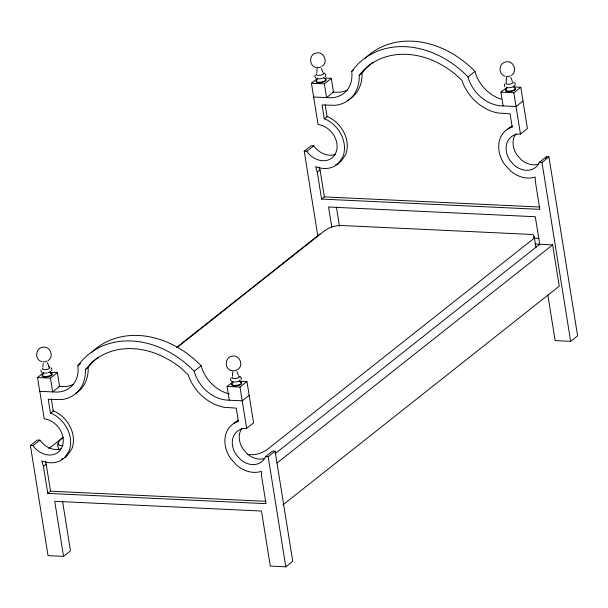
<?xml version="1.0" encoding="UTF-8"?>
<svg xmlns="http://www.w3.org/2000/svg" width="608" height="608" viewBox="0 0 608 608"><rect width="100%" height="100%" fill="white"/><g stroke="black" fill="none" stroke-linecap="round" stroke-linejoin="round"><path stroke-width="0.91" d="M43.183 363.326L42.864 367.034M58.839 449.251C56.096 443.962 58.968 440.23 63.247 437.608M177.065 347.518L324.345 230.934L329.065 228.038L333.169 226.404L339.249 225.401L531.073 234.422C535.732 234.088 534.006 239.415 531.096 240.662L267.763 449.092C261.972 453.538 254.44 455.635 247.19 454.366M232.438 375.949L232.735 371.617M316.798 72.74L317.095 68.408M506.145 82.255L506.563 77.322M40.994 369.96L41.017 371.29L41.823 372.408M51.634 370.584L51.885 369.185L50.943 367.635M504.534 84.071L504.283 85.47L504.891 86.731M315.286 74.792L314.815 76.555L315.757 78.113M325.341 76.661L325.812 74.89L324.345 72.998M230.926 378.001L230.455 379.772L231.929 381.664M240.981 379.871L241.452 378.1L239.985 376.208M85.348 369.656L90.03 364.177A81.67 65.504 51.6 0 1 181.366 368.471L188.146 374.718L188.716 376.466A41.868 33.584 51.6 0 0 224.458 407.314L236.261 408.135L238.42 421.595L237.363 421.747A27.9 22.374 51.6 0 0 230.386 458.174L236.816 465.34A27.9 22.374 51.6 0 0 261.334 471.337L261.653 476.558L265.985 503.652L47.758 493.392L43.434 466.359L41.808 460.917A27.915 22.39 51.6 0 0 64.592 457.672L68.947 451.28A27.915 22.39 51.6 0 0 51.84 413.562L50.449 413.159L48.23 399.296L61.005 399.616A39.079 31.35 51.6 0 0 85.439 370.986L85.348 369.656L88.13 367.46L92.811 361.973A81.67 65.504 51.6 0 1 98.359 357.215M359.176 75.362L363.858 69.874A81.67 65.504 51.6 0 1 455.194 74.168L461.974 80.416L462.544 82.171A41.868 33.584 51.6 0 0 498.286 113.012L510.089 113.833L512.248 127.292L511.191 127.444A27.9 22.374 51.6 0 0 504.214 163.871L510.644 171.038A27.9 22.374 51.6 0 0 535.162 177.034L535.481 182.263L539.813 209.35L321.586 199.09L317.262 172.056L315.636 166.615A27.915 22.39 51.6 0 0 338.42 163.37L342.775 156.978A27.915 22.39 51.6 0 0 325.668 119.259L324.277 118.856L322.058 104.994L334.833 105.321A39.079 31.35 51.6 0 0 359.267 76.684L359.176 75.362L361.958 73.158L366.639 67.67A81.67 65.504 51.6 0 1 372.924 62.381M514.353 86.055L515.295 84.254L514.68 82.536M322.02 66.348C328.692 62.206 323.707 50.95 316.221 53.033C308.758 54.302 308.735 66.226 316.274 67.488M48.085 360.643C54.515 356.653 50.152 345.716 42.78 347.229C35.332 347.989 34.382 359.746 41.739 361.608M511.488 75.263C517.917 71.265 513.555 60.329 506.183 61.841C498.727 62.609 497.777 74.358 505.142 76.22M317.885 236.482L304.228 151.217L306.812 151.339A19.532 15.664 51.6 0 0 335.882 152.707L335.874 152.699A19.547 15.679 51.6 0 0 318.06 124.541L311.448 83.243L317.004 78.842M324.368 83.851L331.322 78.348L333.526 92.112L326.58 97.614L324.368 83.851L311.448 83.243M313.652 97.006L329.316 97.744A30.818 24.723 51.6 0 0 351.728 71.47L353.818 69.821M324.277 118.856L327.058 116.652L328.449 117.063A27.915 22.39 51.6 0 1 345.557 154.782L341.202 161.173A27.915 22.39 51.6 0 1 335.494 164.852M304.228 151.217L311.174 145.715L313.758 145.836A19.532 15.664 51.6 0 0 335.244 154.432M306.812 151.339L313.758 145.836M80.682 363.576L77.9 365.773A30.818 24.723 51.6 0 1 55.488 392.046L39.725 391.301L37.521 377.538L43.768 372.59M50.441 378.146L57.388 372.643L59.592 386.414L52.645 391.909L50.441 378.146L37.521 377.538M317.262 172.056L320.036 169.86L319.223 167.132M351.728 71.47A89.938 72.139 51.6 0 1 468.023 76.942L474.97 71.44A33.615 26.957 51.6 0 0 501.288 99.104M50.449 413.159L53.23 410.955L54.621 411.358A27.915 22.39 51.6 0 1 71.729 449.084L67.374 455.468A27.915 22.39 51.6 0 1 64.714 457.573M321.586 199.09L324.368 196.886L539.752 207.016M62.571 501.41L70.498 550.878L63.544 556.373L48.04 555.644L30.4 445.512L37.346 440.017L39.93 440.139A19.532 15.664 51.6 0 0 61.416 448.734M30.4 445.512L32.984 445.634L39.93 440.139M48.822 448.613L62.943 437.433M176.632 347.449L320.044 233.936M503.12 105.914L500.916 92.15L506.479 87.75M500.916 92.15L513.844 92.758L520.79 87.256L527.402 128.554L520.456 134.056A19.524 15.664 51.6 0 0 509.96 160.36L514.459 165.376A19.524 15.664 51.6 0 0 539.402 162.275L541.986 162.397L548.933 156.894L577.6 335.859L570.654 341.354L555.142 340.624L547.823 294.895M43.434 466.359L46.208 464.155L45.395 461.434M522.994 101.027L516.048 106.522L501.509 105.838A33.615 26.957 51.6 0 1 468.023 76.942M77.9 365.773A89.938 72.139 51.6 0 1 194.195 371.245L201.142 365.742A33.615 26.957 51.6 0 0 229.254 393.878M47.758 493.392L50.54 491.188L265.924 501.319M229.292 400.216L227.088 386.452L233.343 381.505M227.088 386.452L240.016 387.06L246.962 381.558L253.574 422.856L246.628 428.359A19.524 15.664 51.6 0 0 236.132 454.662L240.631 459.678A19.524 15.664 51.6 0 0 265.574 456.578L268.158 456.699L275.105 451.197L292.744 561.328L285.798 566.823L270.294 566.094L261.47 511.032L54.728 501.311L63.544 556.373M539.402 162.275L546.349 156.773L548.933 156.894M249.166 395.329L242.22 400.824L227.681 400.14A33.615 26.957 51.6 0 1 194.195 371.245M265.574 456.578L272.521 451.075L275.105 451.197M275.181 453.644L539.714 244.264L535.298 216.729L328.556 207.009L331.786 227.202M276.959 463.076L552.634 244.872L559.246 286.17L282.826 504.967M237.105 369.915C244.173 366.35 240.069 354.563 232.355 356.144C224.565 356.949 224.094 369.383 231.914 370.698M323.935 77.999L331.322 78.348M513.403 86.914L520.79 87.256M332.576 92.074L336.262 92.241A30.818 24.723 51.6 0 0 347.419 89.976M534.326 238.184L539.068 238.404M534.972 244.036L552.634 244.872M50 372.301L57.388 372.643M239.575 381.216L246.962 381.558M58.748 386.369L62.434 386.544A30.818 24.723 51.6 0 0 73.591 384.279M62.928 445.702L59.364 445.322L57.942 443.642M48.313 366.814L49.286 366.92M322.909 72.116L321.275 68.4M48.974 366.411L47.34 362.695M512.08 80.499L510.743 77.307M238.252 374.802L236.915 371.61M541.986 162.397L570.654 341.354M513.844 92.758L520.456 134.056M534.166 236.39L535.967 247.616M325.136 104.644L327.058 116.652M336.384 207.016L339.469 226.29M320.036 169.86L324.368 196.886M268.158 456.699L285.798 566.823M240.016 387.06L246.628 428.359M51.308 398.947L53.23 410.955M39.824 391.309L44.232 418.844A19.547 15.679 51.6 0 1 62.077 446.964L62.077 446.964A19.532 15.664 51.6 0 1 32.992 445.626M46.208 464.155L50.54 491.188M361.958 73.158L362.049 74.48A39.079 31.35 51.6 0 1 347.829 100.153M88.13 367.46L88.213 368.782A39.079 31.35 51.6 0 1 75.407 393.657M365.241 58.277A89.938 72.139 51.6 0 1 474.97 71.44M538.566 164.076A19.524 15.664 51.6 0 1 521.406 159.881L516.914 154.858A19.524 15.664 51.6 0 1 515.994 133.6M546.349 156.773A19.524 15.664 51.6 0 1 545.513 158.437M507.406 129.36A27.9 22.374 51.6 0 1 512.369 125.909M91.413 352.579A89.938 72.139 51.6 0 1 201.142 365.742M264.738 458.379A19.524 15.664 51.6 0 1 247.578 454.176L243.086 449.16A19.524 15.664 51.6 0 1 241.627 428.655M233.578 423.654A27.9 22.374 51.6 0 1 238.541 420.212M63.224 458.44A27.915 22.39 51.6 0 1 61.666 459.154M320.796 66.599A1.923 0.654 -9.1 0 1 318.957 67.541A1.923 0.654 -9.1 0 1 317.004 67.176M323.16 72.892A3.709 1.269 -9.1 0 1 320.15 75.27A3.709 1.269 -9.1 0 1 316.806 73.849M323.821 77.596A3.709 1.269 -9.1 0 1 323.258 77.946M322.521 78.265A3.709 1.269 -9.1 0 1 318.075 78.736M317.467 78.561A3.709 1.269 -9.1 0 1 316.928 77.999M325.364 79.374A5.024 1.718 -9.1 0 1 321.936 82.49A5.024 1.718 -9.1 0 1 316.312 81.168M324.452 78.584A5.024 1.718 -9.1 0 1 324.664 81.008A5.024 1.718 -9.1 0 1 317.65 82.072A5.024 1.718 -9.1 0 1 317.437 79.648M512.02 81.624A3.709 1.269 -9.1 0 1 512.392 83.304A3.709 1.269 -9.1 0 1 507.498 84.269A3.709 1.269 -9.1 0 1 506.282 82.764M510.218 75.688A1.923 0.654 -9.1 0 1 508.425 76.448A1.923 0.654 -9.1 0 1 506.548 76.243M513.631 86.146A3.709 1.269 -9.1 0 1 510.173 87.62A3.709 1.269 -9.1 0 1 506.548 87.218M514.832 88.289A5.024 1.718 -9.1 0 1 510.758 91.512A5.024 1.718 -9.1 0 1 506.236 89.589M513.927 87.499A5.024 1.718 -9.1 0 1 514.14 89.923A5.024 1.718 -9.1 0 1 507.118 90.987A5.024 1.718 -9.1 0 1 506.905 88.563M50.327 371.184A3.709 1.269 -9.1 0 1 50.228 371.534M49.894 371.891A3.709 1.269 -9.1 0 1 47.713 372.818M46.77 373.008A3.709 1.269 -9.1 0 1 44.148 373.031M43.54 372.856A3.709 1.269 -9.1 0 1 42.993 372.294M46.869 360.894A1.923 0.654 -9.1 0 1 45.022 361.836A1.923 0.654 -9.1 0 1 43.069 361.471M49.225 367.186A3.709 1.269 -9.1 0 1 46.223 369.565A3.709 1.269 -9.1 0 1 42.879 368.152M50.616 373.441A5.024 1.718 -9.1 0 1 51.11 375.706A5.024 1.718 -9.1 0 1 44.49 377.021A5.024 1.718 -9.1 0 1 42.841 374.976M50.525 372.886A5.024 1.718 -9.1 0 1 50.738 375.311A5.024 1.718 -9.1 0 1 43.723 376.375A5.024 1.718 -9.1 0 1 43.51 373.95M238.192 375.926A3.709 1.269 -9.1 0 1 238.564 377.606A3.709 1.269 -9.1 0 1 233.67 378.571A3.709 1.269 -9.1 0 1 232.454 377.059M236.39 369.991A1.923 0.654 -9.1 0 1 234.597 370.751A1.923 0.654 -9.1 0 1 232.72 370.546M239.803 380.448A3.709 1.269 -9.1 0 1 235.387 382.022M234.498 382.029A3.709 1.269 -9.1 0 1 232.72 381.52M240.183 382.356A5.024 1.718 -9.1 0 1 238.214 385.556A5.024 1.718 -9.1 0 1 231.952 384.378M240.099 381.801A5.024 1.718 -9.1 0 1 240.312 384.226A5.024 1.718 -9.1 0 1 233.29 385.29A5.024 1.718 -9.1 0 1 233.077 382.865"/></g></svg>
